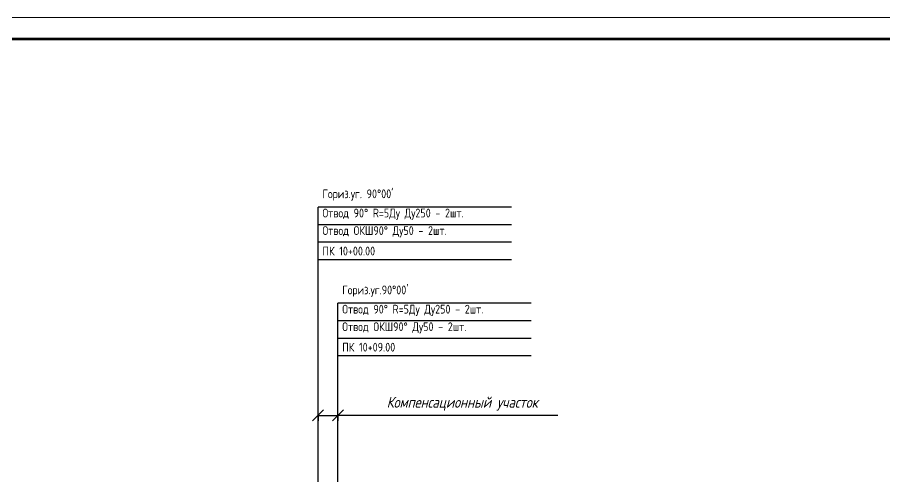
# Model space of a CAD drawing. Extents: x -1282 to 400, y 0 to 1149.
# Drawn here: x -716.6 to -519, y 1044.1 to 1148.8 of the extents above; entities that cross this region are included whole.
import ezdxf

# ---------------------------------------------------------------- set-up
doc = ezdxf.new("R2010")
doc.units = 0
doc.layers.add('ИИ_ПРОФИЛЬ_025', color=7, linetype='Continuous', lineweight=25)
doc.layers.add('ТХ-Л', color=140, linetype='Continuous')
doc.styles.add('VNIPISIMPLEXCUR', font='simplex.shx', dxfattribs={"width": 0.8, "oblique": 15})
doc.dimstyles.new('ИИ-1000-м-dm$0', dxfattribs={"dimtxt": 2.5, "dimasz": 2.5, "dimexe": 1.25, "dimexo": 0, "dimgap": 1, "dimtad": 1, "dimtoh": 1, "dimzin": 1, "dimdsep": 46, "dimtxsty": 'VNIPISIMPLEXCUR', "dimblk": 'OBLIQUE', "dimcen": 2.5, "dimaunit": 1, "dimazin": 0, "dimtfac": 1, "dimtmove": 1, "dimatfit": 2, "dimfxl": 1, "dimarcsym": 0})

# ---------------------------------------------------------------- blocks, each defined once
blk = doc.blocks.new('Siberia.Format{2cbf39c7-8ef5-4aea-8fe3-75a881f60512}')
at = {"layer": 'ИИ_ПРОФИЛЬ_025', "color": 0, "linetype": 'Continuous', "lineweight": 15}
blk.add_lwpolyline([(0, 0), (1682, 0), (1682, 594), (0, 594), (0, 0)], dxfattribs=at)
at = {"layer": 'ИИ_ПРОФИЛЬ_025', "color": 0, "linetype": 'Continuous', "lineweight": 60}
blk.add_lwpolyline([(20, 5), (1677, 5), (1677, 589), (20, 589), (20, 5)], dxfattribs=at)
blk = doc.blocks.new('_Oblique')
at = {"color": 0, "linetype": 'ByBlock', "lineweight": -2}
blk.add_line((-0.5, -0.5), (0.5, 0.5), dxfattribs=at)
blk = doc.blocks.new('*D48')
at = {"layer": 'Defpoints', "color": 0, "transparency": 16777216}
for p in [(-648.11, 1058.24), (-643.61, 1058.24), (-643.61, 1058.06)]:
    blk.add_point(p, dxfattribs=at)
at = {"layer": 'ТХ-Л', "color": 0, "lineweight": -2, "transparency": 16777216}
for p, q in [((-648.11, 1058.24), (-648.11, 1056.81)), ((-648.11, 1058.06), (-643.61, 1058.06)), ((-643.61, 1058.24), (-643.61, 1056.81)), ((-593.48, 1058.06), (-643.61, 1058.06))]:
    blk.add_line(p, q, dxfattribs=at)
at = {"layer": 'ТХ-Л', "color": 0, "lineweight": -2, "transparency": 16777216, "xscale": 2.5, "yscale": 2.5, "zscale": 2.5, "rotation": 180}
blk.add_blockref('_Oblique', (-648.11, 1058.06), dxfattribs=at)
at = {"layer": 'ТХ-Л', "color": 0, "lineweight": -2, "transparency": 16777216, "xscale": 2.5, "yscale": 2.5, "zscale": 2.5}
blk.add_blockref('_Oblique', (-643.61, 1058.06), dxfattribs=at)
at = {"layer": 'ТХ-Л', "color": 0, "transparency": 16777216, "insert": (-615.27, 1060.73), "char_height": 2.5, "attachment_point": 5, "style": 'VNIPISIMPLEXCUR'}
blk.add_mtext('Компенсационный участок', dxfattribs=at)

msp = doc.modelspace()

# ---------------------------------------------------------------- linework, layer by layer
at = {"layer": 'ТХ-Л'}
for p, q in [((-604.066, 1105.536), (-648.113, 1105.536)), ((-648.113, 862.817), (-648.113, 1105.536)), ((-604.066, 1101.536), (-648.113, 1101.536)), ((-604.066, 1097.536), (-648.113, 1097.536)), ((-604.066, 1093.536), (-648.113, 1093.536)), ((-599.566, 1083.621), (-643.613, 1083.621)), ((-599.566, 1083.621), (-643.613, 1083.621)), ((-643.613, 862.817), (-643.613, 1083.621)), ((-599.566, 1079.621), (-643.613, 1079.621)), ((-599.566, 1075.621), (-643.613, 1075.621)), ((-599.566, 1071.621), (-643.613, 1071.621))]:
    msp.add_line(p, q, dxfattribs=at)

# ---------------------------------------------------------------- block references
at = {"layer": 'ИИ_ПРОФИЛЬ_025', "linetype": 'Continuous'}
msp.add_blockref('Siberia.Format{2cbf39c7-8ef5-4aea-8fe3-75a881f60512}', (-1281.713, 554.817), dxfattribs=at)

# ---------------------------------------------------------------- texts
at = {"layer": 'ТХ-Л', "char_height": 2, "attachment_point": 1}
for s, insert, width in [("\\Fsimplex.shx;\\W0.8000000000;\\T1.0000000000;\\o\\lГориз.уг. 90°00'", (-647.113, 1109.584), 20.57143), ('{\\Fsimplex|c204;\\W0.8;Отвод 90° R=5Ду Ду250 - 2шт.}', (-647.113, 1105.203), 44.26667), ('\\Fsimplex.shx;\\W0.8000000000;\\T1.0000000000;\\o\\lОтвод ОКШ90° Ду50 - 2шт.', (-647.113, 1101.203), 38.70476), ('{\\Fsimplex|c204;\\W0.8;ПК 10+\\Fsimplex|c0;0\\Fsimplex|c204;0.00}', (-647.113, 1096.536), 17.06667), ("\\Fsimplex.shx;\\W0.8000000000;\\T1.0000000000;\\o\\lГориз.уг.90°00'", (-642.613, 1087.669), 19.12381), ('{\\Fsimplex|c204;\\W0.8;Отвод 90° R=5Ду Ду250 - 2шт.}', (-642.613, 1083.288), 44.26667), ('\\Fsimplex.shx;\\W0.8000000000;\\T1.0000000000;\\o\\lОтвод ОКШ90° Ду50 - 2шт.', (-642.613, 1079.288), 38.70476), ('{\\Fsimplex|c204;\\W0.8;ПК 10+09.00}', (-642.613, 1074.621), 17.37143)]:
    msp.add_mtext(s, dxfattribs=dict(at, insert=insert, width=width))

# ---------------------------------------------------------------- dimensions: what is measured, and where the dimension line sits
at = {"layer": 'ТХ-Л'}
dim = msp.add_linear_dim(base=(-643.613, 1058.064), p1=(-648.113, 1058.242), p2=(-643.613, 1058.242), text='Компенсационный участок', dimstyle='ИИ-1000-м-dm$0', dxfattribs=at)
dim.commit()
dim.dimension.update_dxf_attribs({"geometry": '*D48', "text_midpoint": (-615.273, 1058.064), "dimtype": 160})

doc.saveas('drawing.dxf')
